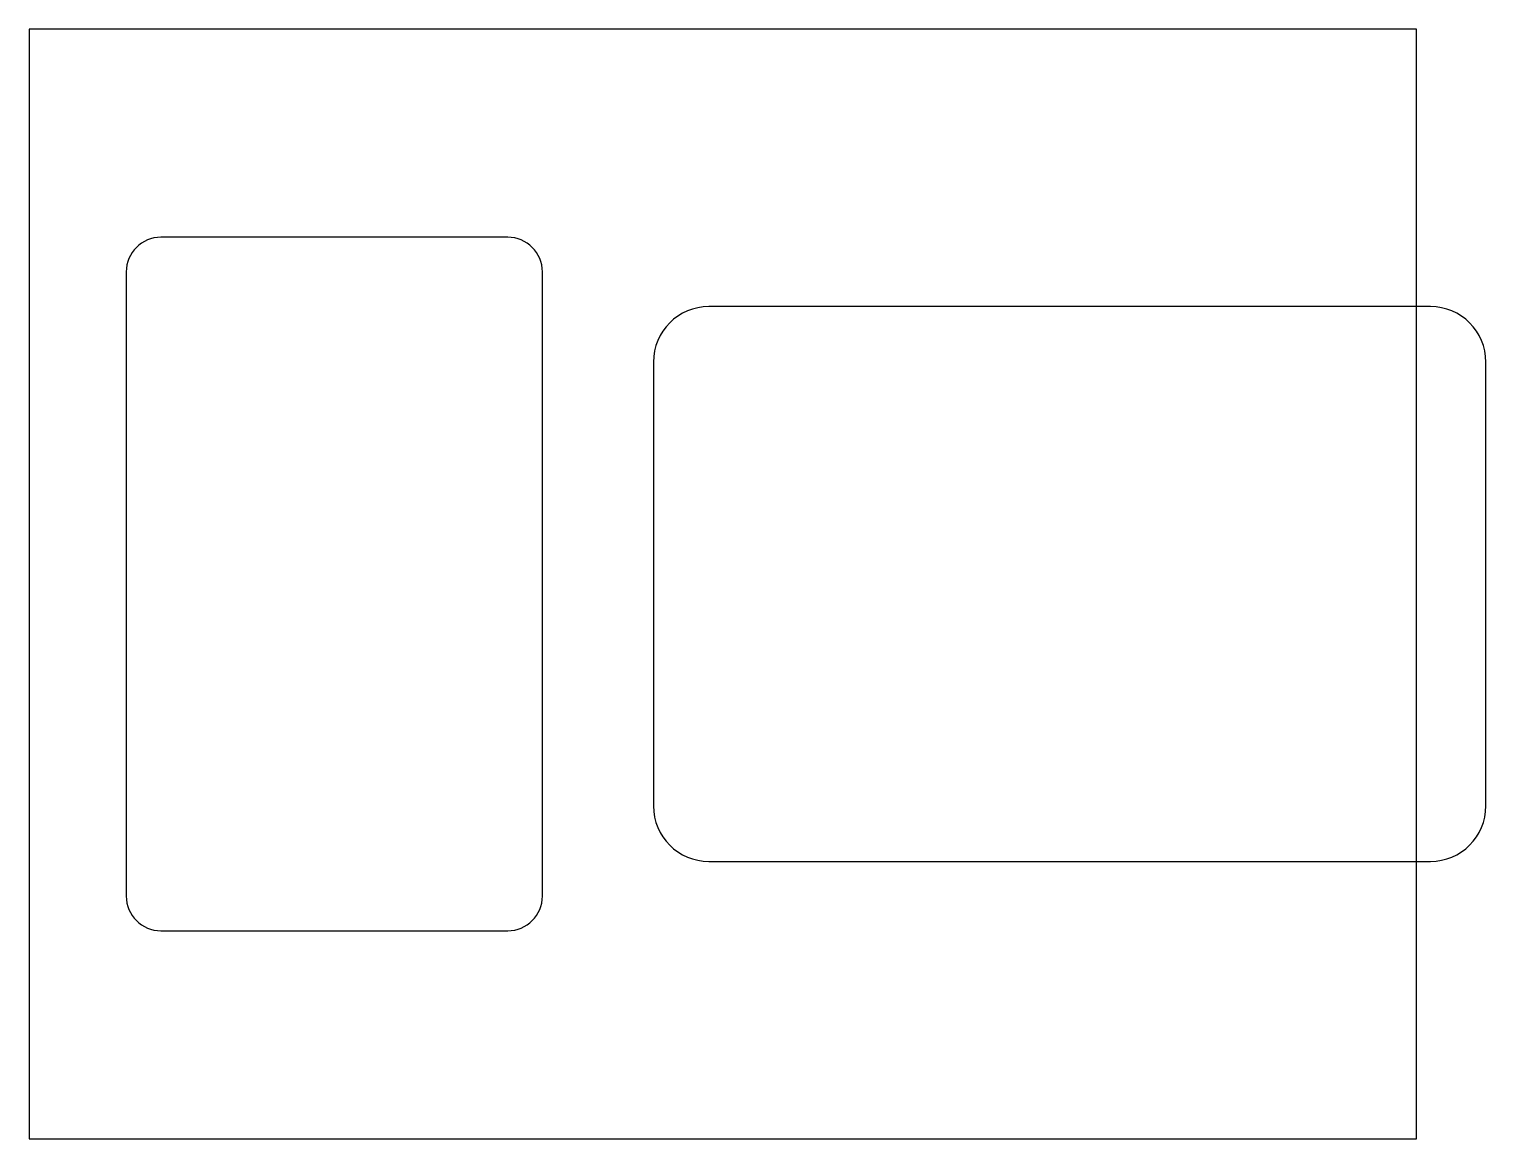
# Model space of a CAD drawing. Header units: millimetres. Extents: x -50 to 55, y -40 to 40.
import ezdxf

# ---------------------------------------------------------------- set-up
doc = ezdxf.new("R2010")
doc.units = ezdxf.units.MM
for name, color, linetype in [('A_OPEN_POCKET_RUNS_OUT_THE_Z-10', 2, 'CONTINUOUS'), ('B_CLOSED_POCKET_TIGHT_CORN_Z-14', 3, 'CONTINUOUS'), ('BLANK', 1, 'CONTINUOUS')]:
    doc.layers.add(name, color=color, linetype=linetype)

msp = doc.modelspace()

# ---------------------------------------------------------------- linework, layer by layer
at = {"layer": 'A_OPEN_POCKET_RUNS_OUT_THE_Z-10'}
for p, q in [((51, 20), (-1, 20)), ((-5, 16), (-5, -16)), ((55, -16), (55, 16)), ((-1, -20), (51, -20))]:
    msp.add_line(p, q, dxfattribs=at)
for centre, start, end in [((-1, 16), 90, 180), ((51, 16), 0, 90), ((-1, -16), 180, 270), ((51, -16), 270, 0)]:
    msp.add_arc(centre, 4, start, end, dxfattribs=at)
at = {"layer": 'B_CLOSED_POCKET_TIGHT_CORN_Z-14'}
for p, q in [((-15.5, 25), (-40.5, 25)), ((-43, 22.5), (-43, -22.5)), ((-13, -22.5), (-13, 22.5)), ((-40.5, -25), (-15.5, -25))]:
    msp.add_line(p, q, dxfattribs=at)
for centre, start, end in [((-40.5, 22.5), 90, 180), ((-15.5, 22.5), 0, 90), ((-40.5, -22.5), 180, 270), ((-15.5, -22.5), 270, 0)]:
    msp.add_arc(centre, 2.5, start, end, dxfattribs=at)
at = {"layer": 'BLANK'}
for p, q in [((50, 40), (-50, 40)), ((-50, 40), (-50, -40)), ((50, -40), (50, 40)), ((-50, -40), (50, -40))]:
    msp.add_line(p, q, dxfattribs=at)

doc.saveas('drawing.dxf')
